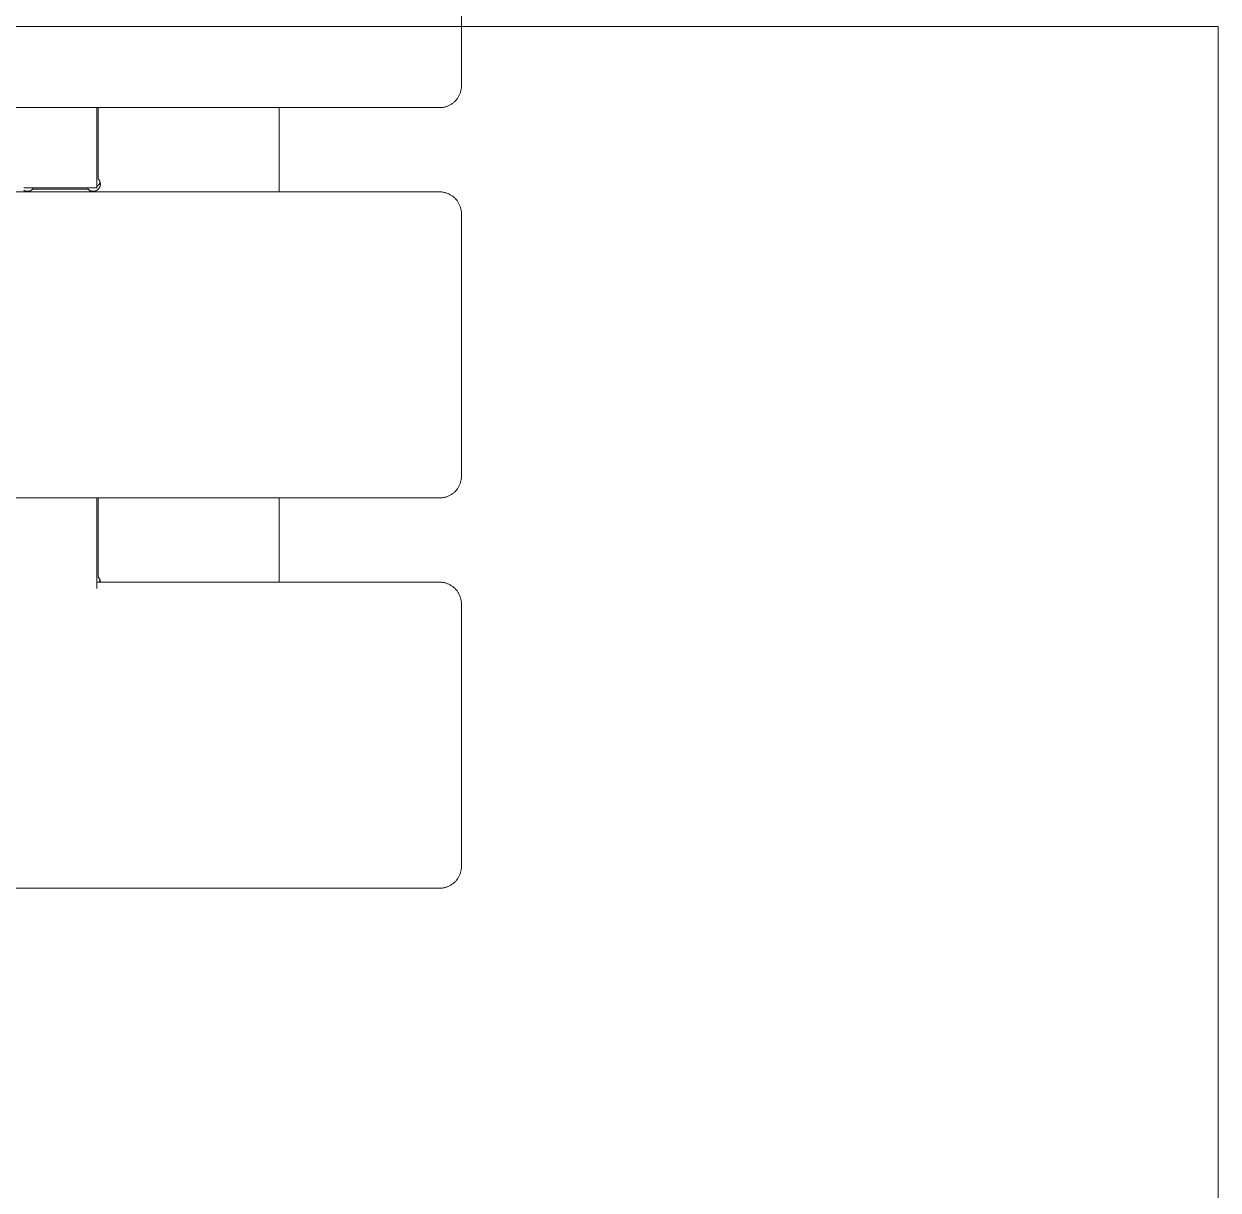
# Model space of a CAD drawing. Header units: inches. Extents: x -12 to 176, y -4 to 123.
# Drawn here: x 69.99 to 76.44, y 108.9 to 115.19 of the extents above; entities that cross this region are included whole.
import ezdxf

# ---------------------------------------------------------------- set-up
doc = ezdxf.new("R2010")
doc.units = ezdxf.units.IN
doc.layers.add('ZANO_R', color=7, linetype='Continuous', lineweight=0)

msp = doc.modelspace()

# ---------------------------------------------------------------- linework, layer by layer
at = {"layer": 'ZANO_R'}
for p, q in [((72.35631, 114.86024), (72.35631, 116.1089)), ((1.4901, 115.17989), (72.35631, 115.17989)), ((72.34653, 114.81319), (72.34486, 114.80952)), ((72.34807, 114.81692), (72.34653, 114.81319)), ((72.34949, 114.82069), (72.34807, 114.81692)), ((72.35077, 114.82451), (72.34949, 114.82069)), ((72.35193, 114.82838), (72.35077, 114.82451)), ((72.35295, 114.83228), (72.35193, 114.82838)), ((72.35384, 114.83621), (72.35295, 114.83228)), ((72.35459, 114.84018), (72.35384, 114.83621)), ((72.35521, 114.84416), (72.35459, 114.84018)), ((72.35569, 114.84817), (72.35521, 114.84416)), ((72.35603, 114.85218), (72.35569, 114.84817)), ((72.35624, 114.85621), (72.35603, 114.85218)), ((72.35631, 114.86024), (72.35624, 114.85621)), ((72.27393, 114.74767), (72.27006, 114.74651)), ((72.27775, 114.74895), (72.27393, 114.74767)), ((72.28153, 114.75037), (72.27775, 114.74895)), ((72.28525, 114.75191), (72.28153, 114.75037)), ((72.28892, 114.75358), (72.28525, 114.75191)), ((72.29254, 114.75538), (72.28892, 114.75358)), ((72.29609, 114.75729), (72.29254, 114.75538)), ((72.29957, 114.75933), (72.29609, 114.75729)), ((72.30298, 114.76148), (72.29957, 114.75933)), ((72.30631, 114.76375), (72.30298, 114.76148)), ((72.30956, 114.76613), (72.30631, 114.76375)), ((72.31274, 114.76862), (72.30956, 114.76613)), ((72.31582, 114.77122), (72.31274, 114.76862)), ((72.31881, 114.77393), (72.31582, 114.77122)), ((72.32171, 114.77673), (72.31881, 114.77393)), ((72.32452, 114.77963), (72.32171, 114.77673)), ((72.32722, 114.78262), (72.32452, 114.77963)), ((72.32982, 114.78571), (72.32722, 114.78262)), ((72.33231, 114.78888), (72.32982, 114.78571)), ((72.33469, 114.79213), (72.33231, 114.78888)), ((72.33696, 114.79547), (72.33469, 114.79213)), ((72.33911, 114.79888), (72.33696, 114.79547)), ((72.34115, 114.80236), (72.33911, 114.79888)), ((72.34307, 114.80591), (72.34115, 114.80236)), ((72.34486, 114.80952), (72.34307, 114.80591)), ((72.2382, 114.74213), (1.60821, 114.74213)), ((70.3878, 114.74213), (70.3878, 114.70873)), ((70.3878, 114.70873), (70.3878, 114.41224)), ((70.39568, 114.35732), (70.39568, 114.74213)), ((71.37206, 114.74213), (71.37206, 114.28744)), ((72.24223, 114.7422), (72.2382, 114.74213)), ((72.24626, 114.74241), (72.24223, 114.7422)), ((72.25028, 114.74275), (72.24626, 114.74241)), ((72.25428, 114.74323), (72.25028, 114.74275)), ((72.25827, 114.74385), (72.25428, 114.74323)), ((72.26223, 114.7446), (72.25827, 114.74385)), ((72.26616, 114.74549), (72.26223, 114.7446)), ((72.27006, 114.74651), (72.26616, 114.74549)), ((70.3878, 114.41224), (70.3878, 114.30984)), ((69.9934, 114.29641), (69.99457, 114.29573)), ((69.9941, 114.30984), (70.3878, 114.30984)), ((69.99457, 114.29573), (69.99577, 114.29508)), ((70.03451, 114.29638), (70.03335, 114.2957)), ((70.03564, 114.29709), (70.03451, 114.29638)), ((70.03676, 114.29784), (70.03564, 114.29709)), ((70.03784, 114.29863), (70.03676, 114.29784)), ((70.0389, 114.29945), (70.03784, 114.29863)), ((70.03993, 114.30031), (70.0389, 114.29945)), ((70.04094, 114.30121), (70.03993, 114.30031)), ((70.04191, 114.30213), (70.04094, 114.30121)), ((70.04191, 114.30984), (70.04191, 114.30213)), ((70.04191, 114.30213), (70.34, 114.30213)), ((70.34, 114.30213), (70.34, 114.30984)), ((70.34, 114.30213), (70.34097, 114.30121)), ((70.34097, 114.30121), (70.34197, 114.30031)), ((70.34197, 114.30031), (70.343, 114.29945)), ((70.343, 114.29945), (70.34406, 114.29863)), ((70.34406, 114.29863), (70.34515, 114.29784)), ((70.34515, 114.29784), (70.34626, 114.29709)), ((70.34626, 114.29709), (70.3474, 114.29638)), ((70.3474, 114.29638), (70.34856, 114.2957)), ((70.38733, 114.29573), (70.38614, 114.29508)), ((70.3885, 114.29641), (70.38733, 114.29573)), ((70.3878, 114.31704), (70.38892, 114.31771)), ((70.38965, 114.29714), (70.3885, 114.29641)), ((70.38892, 114.31771), (70.39002, 114.31842)), ((70.39077, 114.29791), (70.38965, 114.29714)), ((70.39002, 114.31842), (70.39109, 114.31917)), ((70.39186, 114.29871), (70.39077, 114.29791)), ((70.39109, 114.31917), (70.39213, 114.31996)), ((70.39292, 114.29956), (70.39186, 114.29871)), ((70.39213, 114.31996), (70.39315, 114.32077)), ((70.39396, 114.30044), (70.39292, 114.29956)), ((70.39315, 114.32077), (70.39414, 114.32163)), ((70.39496, 114.30135), (70.39396, 114.30044)), ((70.39414, 114.32163), (70.3951, 114.32251)), ((70.39593, 114.3023), (70.39496, 114.30135)), ((70.3951, 114.32251), (70.39603, 114.32343)), ((70.39568, 114.35732), (70.39662, 114.35634)), ((70.39686, 114.30328), (70.39593, 114.3023)), ((70.39603, 114.32343), (70.39693, 114.32437)), ((70.39662, 114.35634), (70.39753, 114.35534)), ((70.39777, 114.3043), (70.39686, 114.30328)), ((70.39693, 114.32437), (70.3978, 114.32535)), ((70.39753, 114.35534), (70.39841, 114.3543)), ((70.39863, 114.30534), (70.39777, 114.3043)), ((70.3978, 114.32535), (70.39863, 114.32636)), ((70.39841, 114.3543), (70.39925, 114.35323)), ((70.39863, 114.32636), (70.39943, 114.32739)), ((70.39946, 114.30642), (70.39863, 114.30534)), ((70.39925, 114.35323), (70.40005, 114.35214)), ((70.39943, 114.32739), (70.4002, 114.32845)), ((70.40025, 114.30752), (70.39946, 114.30642)), ((70.40005, 114.35214), (70.40081, 114.35101)), ((70.4002, 114.32845), (70.40093, 114.32953)), ((70.401, 114.30865), (70.40025, 114.30752)), ((70.40081, 114.35101), (70.40153, 114.34987)), ((70.40093, 114.32953), (70.40162, 114.33064)), ((70.40172, 114.3098), (70.401, 114.30865)), ((70.40153, 114.34987), (70.40222, 114.34869)), ((70.40162, 114.33064), (70.40228, 114.33177)), ((70.40239, 114.31098), (70.40172, 114.3098)), ((70.40222, 114.34869), (70.40286, 114.3475)), ((70.40228, 114.33177), (70.40289, 114.33292)), ((70.40302, 114.31218), (70.40239, 114.31098)), ((70.40286, 114.3475), (70.40346, 114.34628)), ((70.40289, 114.33292), (70.40347, 114.33409)), ((70.40361, 114.31341), (70.40302, 114.31218)), ((70.40346, 114.34628), (70.40401, 114.34504)), ((70.40347, 114.33409), (70.40401, 114.33528)), ((70.40415, 114.31465), (70.40361, 114.31341)), ((70.40401, 114.34504), (70.40453, 114.34378)), ((70.40401, 114.33528), (70.40451, 114.33648)), ((70.40465, 114.31591), (70.40415, 114.31465)), ((70.40451, 114.33648), (70.40497, 114.33771)), ((70.40453, 114.34378), (70.40499, 114.34251)), ((70.40511, 114.31719), (70.40465, 114.31591)), ((70.40497, 114.33771), (70.40539, 114.33894)), ((70.40499, 114.34251), (70.40542, 114.34122)), ((70.40552, 114.31848), (70.40511, 114.31719)), ((70.40539, 114.33894), (70.40576, 114.3402)), ((70.40542, 114.34122), (70.4058, 114.33992)), ((70.40589, 114.31979), (70.40552, 114.31848)), ((70.4058, 114.33992), (70.40613, 114.3386)), ((70.40621, 114.32111), (70.40589, 114.31979)), ((70.40613, 114.3386), (70.40642, 114.33728)), ((70.40649, 114.32244), (70.40621, 114.32111)), ((70.40642, 114.33728), (70.40666, 114.33594)), ((70.40672, 114.32377), (70.40649, 114.32244)), ((70.40666, 114.33594), (70.40686, 114.3346)), ((70.4069, 114.32512), (70.40672, 114.32377)), ((70.40686, 114.3346), (70.407, 114.33325)), ((70.40703, 114.32647), (70.4069, 114.32512)), ((70.407, 114.33325), (70.4071, 114.33189)), ((70.40712, 114.32782), (70.40703, 114.32647)), ((70.4071, 114.33189), (70.40716, 114.33054)), ((70.40716, 114.32918), (70.40712, 114.32782)), ((70.40716, 114.33054), (70.40716, 114.32918)), ((1.60821, 114.28744), (72.2382, 114.28744)), ((69.99577, 114.29508), (69.99698, 114.29448)), ((69.99698, 114.29448), (69.99822, 114.29392)), ((69.99822, 114.29392), (69.99947, 114.2934)), ((69.99947, 114.2934), (70.00075, 114.29292)), ((70.00075, 114.29292), (70.00203, 114.29249)), ((70.00203, 114.29249), (70.00334, 114.29211)), ((70.00334, 114.29211), (70.00465, 114.29177)), ((70.00465, 114.29177), (70.00597, 114.29148)), ((70.00597, 114.29148), (70.00731, 114.29123)), ((70.00731, 114.29123), (70.00865, 114.29103)), ((70.00865, 114.29103), (70.01, 114.29088)), ((70.01, 114.29088), (70.01135, 114.29077)), ((70.01135, 114.29077), (70.01271, 114.29072)), ((70.01271, 114.29072), (70.01407, 114.2907)), ((70.01541, 114.29073), (70.01407, 114.2907)), ((70.01675, 114.29079), (70.01541, 114.29073)), ((70.01809, 114.29091), (70.01675, 114.29079)), ((70.01942, 114.29106), (70.01809, 114.29091)), ((70.02075, 114.29127), (70.01942, 114.29106)), ((70.02206, 114.29152), (70.02075, 114.29127)), ((70.02337, 114.29181), (70.02206, 114.29152)), ((70.02467, 114.29215), (70.02337, 114.29181)), ((70.02596, 114.29253), (70.02467, 114.29215)), ((70.02723, 114.29295), (70.02596, 114.29253)), ((70.02849, 114.29342), (70.02723, 114.29295)), ((70.02973, 114.29393), (70.02849, 114.29342)), ((70.03096, 114.29448), (70.02973, 114.29393)), ((70.03216, 114.29507), (70.03096, 114.29448)), ((70.03335, 114.2957), (70.03216, 114.29507)), ((70.34856, 114.2957), (70.34974, 114.29507)), ((70.34974, 114.29507), (70.35095, 114.29448)), ((70.35095, 114.29448), (70.35217, 114.29393)), ((70.35217, 114.29393), (70.35341, 114.29342)), ((70.35341, 114.29342), (70.35467, 114.29295)), ((70.35467, 114.29295), (70.35594, 114.29253)), ((70.35594, 114.29253), (70.35723, 114.29215)), ((70.35723, 114.29215), (70.35853, 114.29181)), ((70.35853, 114.29181), (70.35984, 114.29152)), ((70.35984, 114.29152), (70.36116, 114.29127)), ((70.36116, 114.29127), (70.36249, 114.29106)), ((70.36249, 114.29106), (70.36382, 114.29091)), ((70.36382, 114.29091), (70.36516, 114.29079)), ((70.36516, 114.29079), (70.3665, 114.29073)), ((70.3665, 114.29073), (70.36784, 114.2907)), ((70.3692, 114.29072), (70.36784, 114.2907)), ((70.37055, 114.29077), (70.3692, 114.29072)), ((70.3719, 114.29088), (70.37055, 114.29077)), ((70.37325, 114.29103), (70.3719, 114.29088)), ((70.3746, 114.29123), (70.37325, 114.29103)), ((70.37593, 114.29148), (70.3746, 114.29123)), ((70.37725, 114.29177), (70.37593, 114.29148)), ((70.37857, 114.29211), (70.37725, 114.29177)), ((70.37987, 114.29249), (70.37857, 114.29211)), ((70.38116, 114.29292), (70.37987, 114.29249)), ((70.38243, 114.2934), (70.38116, 114.29292)), ((70.38368, 114.29392), (70.38243, 114.2934)), ((70.38492, 114.29448), (70.38368, 114.29392)), ((70.38614, 114.29508), (70.38492, 114.29448)), ((72.2382, 114.28744), (72.24223, 114.28737)), ((72.24223, 114.28737), (72.24626, 114.28717)), ((72.24626, 114.28717), (72.25028, 114.28682)), ((72.25028, 114.28682), (72.25428, 114.28634)), ((72.25428, 114.28634), (72.25827, 114.28572)), ((72.25827, 114.28572), (72.26223, 114.28497)), ((72.26223, 114.28497), (72.26616, 114.28408)), ((72.26616, 114.28408), (72.27006, 114.28306)), ((72.27006, 114.28306), (72.27393, 114.28191)), ((72.27393, 114.28191), (72.27775, 114.28062)), ((72.27775, 114.28062), (72.28153, 114.27921)), ((72.28153, 114.27921), (72.28525, 114.27766)), ((72.28525, 114.27766), (72.28892, 114.27599)), ((72.28892, 114.27599), (72.29254, 114.2742)), ((72.29254, 114.2742), (72.29609, 114.27228)), ((72.29609, 114.27228), (72.29957, 114.27025)), ((72.29957, 114.27025), (72.30298, 114.26809)), ((72.30298, 114.26809), (72.30631, 114.26582)), ((72.30631, 114.26582), (72.30956, 114.26344)), ((72.30956, 114.26344), (72.31274, 114.26095)), ((72.31274, 114.26095), (72.31582, 114.25835)), ((72.31582, 114.25835), (72.31881, 114.25565)), ((72.31881, 114.25565), (72.32171, 114.25285)), ((72.32171, 114.25285), (72.32452, 114.24995)), ((72.32452, 114.24995), (72.32722, 114.24695)), ((72.32722, 114.24695), (72.32982, 114.24387)), ((72.32982, 114.24387), (72.33231, 114.2407)), ((72.33231, 114.2407), (72.33469, 114.23744)), ((72.33469, 114.23744), (72.33696, 114.23411)), ((72.33696, 114.23411), (72.33911, 114.2307)), ((72.33911, 114.2307), (72.34115, 114.22722)), ((72.34115, 114.22722), (72.34307, 114.22367)), ((72.34307, 114.22367), (72.34486, 114.22006)), ((72.34486, 114.22006), (72.34653, 114.21639)), ((72.34653, 114.21639), (72.34807, 114.21266)), ((72.34807, 114.21266), (72.34949, 114.20888)), ((72.34949, 114.20888), (72.35077, 114.20506)), ((72.35077, 114.20506), (72.35193, 114.2012)), ((72.35193, 114.2012), (72.35295, 114.1973)), ((72.35295, 114.1973), (72.35384, 114.19336)), ((72.35384, 114.19336), (72.35459, 114.1894)), ((72.35459, 114.1894), (72.35521, 114.18541)), ((72.35521, 114.18541), (72.35569, 114.18141)), ((72.35569, 114.18141), (72.35603, 114.17739)), ((72.35603, 114.17739), (72.35624, 114.17336)), ((72.35624, 114.17336), (72.35631, 114.16933)), ((72.35631, 114.00179), (72.35631, 114.16933)), ((72.35631, 112.75314), (72.35631, 114.00179)), ((72.35624, 112.74911), (72.35603, 112.74508)), ((72.35631, 112.75314), (72.35624, 112.74911)), ((72.33469, 112.68503), (72.33231, 112.68177)), ((72.33696, 112.68836), (72.33469, 112.68503)), ((72.33911, 112.69177), (72.33696, 112.68836)), ((72.34115, 112.69525), (72.33911, 112.69177)), ((72.34307, 112.6988), (72.34115, 112.69525)), ((72.34486, 112.70241), (72.34307, 112.6988)), ((72.34653, 112.70608), (72.34486, 112.70241)), ((72.34807, 112.70981), (72.34653, 112.70608)), ((72.34949, 112.71359), (72.34807, 112.70981)), ((72.35077, 112.71741), (72.34949, 112.71359)), ((72.35193, 112.72127), (72.35077, 112.71741)), ((72.35295, 112.72518), (72.35193, 112.72127)), ((72.35384, 112.72911), (72.35295, 112.72518)), ((72.35459, 112.73307), (72.35384, 112.72911)), ((72.35521, 112.73706), (72.35459, 112.73307)), ((72.35569, 112.74106), (72.35521, 112.73706)), ((72.35603, 112.74508), (72.35569, 112.74106)), ((72.2382, 112.63503), (1.60821, 112.63503)), ((70.3878, 112.63503), (70.3878, 112.6173)), ((70.39568, 112.20729), (70.39568, 112.63503)), ((71.37206, 112.63503), (71.37206, 112.18034)), ((72.24223, 112.6351), (72.2382, 112.63503)), ((72.24626, 112.63531), (72.24223, 112.6351)), ((72.25028, 112.63565), (72.24626, 112.63531)), ((72.25428, 112.63613), (72.25028, 112.63565)), ((72.25827, 112.63675), (72.25428, 112.63613)), ((72.26223, 112.6375), (72.25827, 112.63675)), ((72.26616, 112.63839), (72.26223, 112.6375)), ((72.27006, 112.63941), (72.26616, 112.63839)), ((72.27393, 112.64056), (72.27006, 112.63941)), ((72.27775, 112.64185), (72.27393, 112.64056)), ((72.28153, 112.64326), (72.27775, 112.64185)), ((72.28525, 112.64481), (72.28153, 112.64326)), ((72.28892, 112.64648), (72.28525, 112.64481)), ((72.29254, 112.64827), (72.28892, 112.64648)), ((72.29609, 112.65019), (72.29254, 112.64827)), ((72.29957, 112.65222), (72.29609, 112.65019)), ((72.30298, 112.65438), (72.29957, 112.65222)), ((72.30631, 112.65665), (72.30298, 112.65438)), ((72.30956, 112.65903), (72.30631, 112.65665)), ((72.31274, 112.66152), (72.30956, 112.65903)), ((72.31582, 112.66412), (72.31274, 112.66152)), ((72.31881, 112.66682), (72.31582, 112.66412)), ((72.32171, 112.66962), (72.31881, 112.66682)), ((72.32452, 112.67252), (72.32171, 112.66962)), ((72.32722, 112.67552), (72.32452, 112.67252)), ((72.32982, 112.6786), (72.32722, 112.67552)), ((72.33231, 112.68177), (72.32982, 112.6786)), ((70.3878, 112.6173), (70.3878, 112.2271)), ((70.3878, 112.2271), (70.3878, 112.14607)), ((70.3878, 112.18034), (72.2382, 112.18034)), ((70.39568, 112.20729), (70.39659, 112.20635)), ((70.39659, 112.20635), (70.39747, 112.20539)), ((70.39747, 112.20539), (70.39832, 112.2044)), ((70.39832, 112.2044), (70.39914, 112.20337)), ((70.39914, 112.20337), (70.39992, 112.20233)), ((70.39992, 112.20233), (70.40066, 112.20125)), ((70.40066, 112.20125), (70.40137, 112.20015)), ((70.40137, 112.20015), (70.40204, 112.19903)), ((70.40146, 112.18034), (70.40576, 112.19017)), ((70.40204, 112.19903), (70.40267, 112.19789)), ((70.40267, 112.19789), (70.40326, 112.19672)), ((70.40326, 112.19672), (70.40382, 112.19554)), ((70.40382, 112.19554), (70.40433, 112.19434)), ((70.40433, 112.19434), (70.4048, 112.19312)), ((70.4048, 112.19312), (70.40524, 112.19189)), ((70.40524, 112.19189), (70.40563, 112.19064)), ((70.40563, 112.19064), (70.40597, 112.18938)), ((70.40597, 112.18938), (70.40628, 112.18811)), ((70.40628, 112.18811), (70.40654, 112.18683)), ((70.40654, 112.18683), (70.40676, 112.18554)), ((70.40676, 112.18554), (70.40694, 112.18425)), ((70.40694, 112.18425), (70.40707, 112.18295)), ((70.40707, 112.18295), (70.40716, 112.18164)), ((70.40716, 112.18164), (70.4072, 112.18034)), ((72.2382, 112.18034), (72.24223, 112.18027)), ((72.24223, 112.18027), (72.24626, 112.18006)), ((72.24626, 112.18006), (72.25028, 112.17972)), ((72.25028, 112.17972), (72.25428, 112.17924)), ((72.25428, 112.17924), (72.25827, 112.17862)), ((72.25827, 112.17862), (72.26223, 112.17787)), ((72.26223, 112.17787), (72.26616, 112.17698)), ((72.26616, 112.17698), (72.27006, 112.17596)), ((72.27006, 112.17596), (72.27393, 112.1748)), ((72.27393, 112.1748), (72.27775, 112.17352)), ((72.27775, 112.17352), (72.28153, 112.1721)), ((72.28153, 112.1721), (72.28525, 112.17056)), ((72.28525, 112.17056), (72.28892, 112.16889)), ((72.28892, 112.16889), (72.29254, 112.16709)), ((72.29254, 112.16709), (72.29609, 112.16518)), ((72.29609, 112.16518), (72.29957, 112.16314)), ((72.29957, 112.16314), (72.30298, 112.16099)), ((72.30298, 112.16099), (72.30631, 112.15872)), ((72.30631, 112.15872), (72.30956, 112.15634)), ((72.30956, 112.15634), (72.31274, 112.15385)), ((72.31274, 112.15385), (72.31582, 112.15125)), ((72.31582, 112.15125), (72.31881, 112.14855)), ((72.31881, 112.14855), (72.32171, 112.14574)), ((72.32171, 112.14574), (72.32452, 112.14284)), ((72.32452, 112.14284), (72.32722, 112.13985)), ((72.32722, 112.13985), (72.32982, 112.13676)), ((72.32982, 112.13676), (72.33231, 112.13359)), ((72.33231, 112.13359), (72.33469, 112.13034)), ((72.33469, 112.13034), (72.33696, 112.127)), ((72.33696, 112.127), (72.33911, 112.12359)), ((72.33911, 112.12359), (72.34115, 112.12011)), ((72.34115, 112.12011), (72.34307, 112.11656)), ((72.34307, 112.11656), (72.34486, 112.11295)), ((72.34486, 112.11295), (72.34653, 112.10928)), ((72.34653, 112.10928), (72.34807, 112.10556)), ((72.34807, 112.10556), (72.34949, 112.10178)), ((72.34949, 112.10178), (72.35077, 112.09796)), ((72.35077, 112.09796), (72.35193, 112.09409)), ((72.35193, 112.09409), (72.35295, 112.09019)), ((72.35295, 112.09019), (72.35384, 112.08626)), ((72.35384, 112.08626), (72.35459, 112.08229)), ((72.35459, 112.08229), (72.35521, 112.07831)), ((72.35521, 112.07831), (72.35569, 112.0743)), ((72.35569, 112.0743), (72.35603, 112.07029)), ((72.35603, 112.07029), (72.35624, 112.06626)), ((72.35624, 112.06626), (72.35631, 112.06223)), ((72.35631, 111.89469), (72.35631, 112.06223)), ((72.35631, 110.64604), (72.35631, 111.89469)), ((72.35384, 110.62201), (72.35295, 110.61807)), ((72.35459, 110.62597), (72.35384, 110.62201)), ((72.35521, 110.62995), (72.35459, 110.62597)), ((72.35569, 110.63396), (72.35521, 110.62995)), ((72.35603, 110.63798), (72.35569, 110.63396)), ((72.35624, 110.642), (72.35603, 110.63798)), ((72.35631, 110.64604), (72.35624, 110.642)), ((72.31582, 110.55701), (72.31274, 110.55442)), ((72.31881, 110.55972), (72.31582, 110.55701)), ((72.32171, 110.56252), (72.31881, 110.55972)), ((72.32452, 110.56542), (72.32171, 110.56252)), ((72.32722, 110.56841), (72.32452, 110.56542)), ((72.32982, 110.5715), (72.32722, 110.56841)), ((72.33231, 110.57467), (72.32982, 110.5715)), ((72.33469, 110.57792), (72.33231, 110.57467)), ((72.33696, 110.58126), (72.33469, 110.57792)), ((72.33911, 110.58467), (72.33696, 110.58126)), ((72.34115, 110.58815), (72.33911, 110.58467)), ((72.34307, 110.5917), (72.34115, 110.58815)), ((72.34486, 110.59531), (72.34307, 110.5917)), ((72.34653, 110.59898), (72.34486, 110.59531)), ((72.34807, 110.60271), (72.34653, 110.59898)), ((72.34949, 110.60648), (72.34807, 110.60271)), ((72.35077, 110.61031), (72.34949, 110.60648)), ((72.35193, 110.61417), (72.35077, 110.61031)), ((72.35295, 110.61807), (72.35193, 110.61417)), ((72.2382, 110.52793), (1.60821, 110.52793)), ((72.24223, 110.52799), (72.2382, 110.52793)), ((72.24626, 110.5282), (72.24223, 110.52799)), ((72.25028, 110.52854), (72.24626, 110.5282)), ((72.25428, 110.52903), (72.25028, 110.52854)), ((72.25827, 110.52964), (72.25428, 110.52903)), ((72.26223, 110.5304), (72.25827, 110.52964)), ((72.26616, 110.53128), (72.26223, 110.5304)), ((72.27006, 110.53231), (72.26616, 110.53128)), ((72.27393, 110.53346), (72.27006, 110.53231)), ((72.27775, 110.53475), (72.27393, 110.53346)), ((72.28153, 110.53616), (72.27775, 110.53475)), ((72.28525, 110.5377), (72.28153, 110.53616)), ((72.28892, 110.53937), (72.28525, 110.5377)), ((72.29254, 110.54117), (72.28892, 110.53937)), ((72.29609, 110.54308), (72.29254, 110.54117)), ((72.29957, 110.54512), (72.29609, 110.54308)), ((72.30298, 110.54727), (72.29957, 110.54512)), ((72.30631, 110.54954), (72.30298, 110.54727)), ((72.30956, 110.55192), (72.30631, 110.54954)), ((72.31274, 110.55442), (72.30956, 110.55192))]:
    msp.add_line(p, q, dxfattribs=at)
msp.add_lwpolyline([(-3.24405, 115.17989), (76.4408, 115.17989), (76.4408, 99.43184), (-3.24405, 99.43184)], close=True, dxfattribs=at)

doc.saveas('drawing.dxf')
